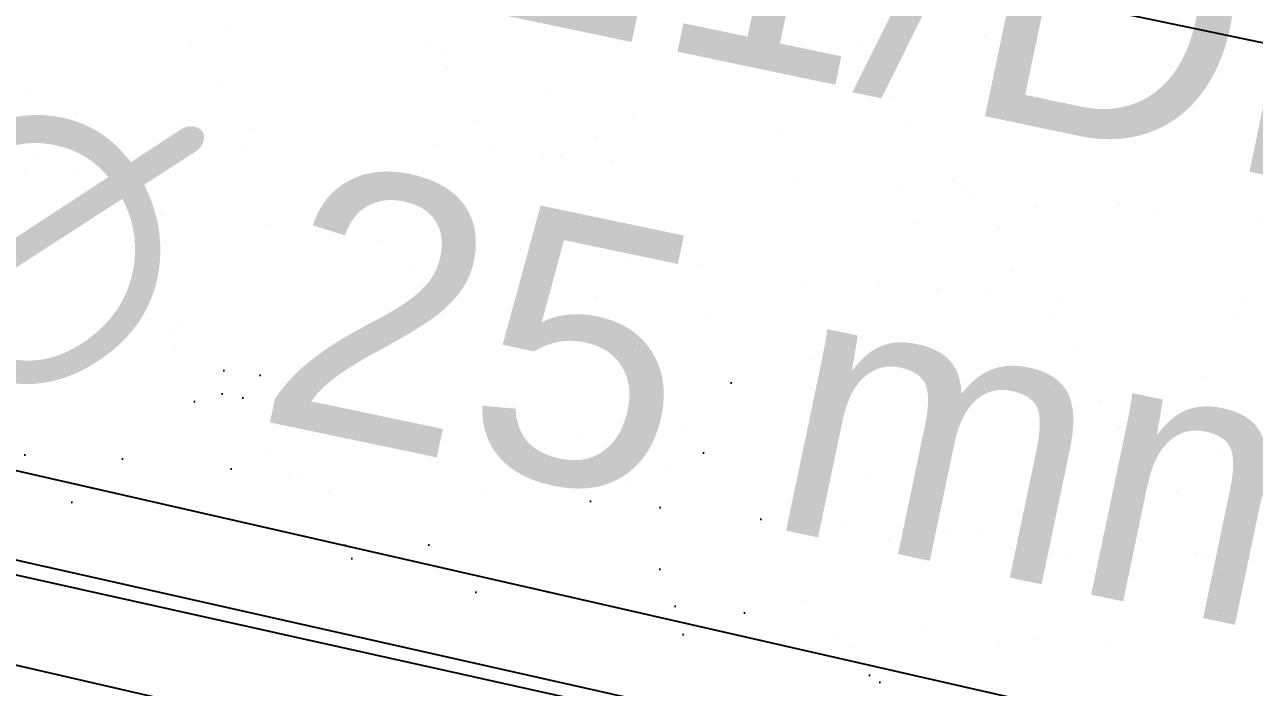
# Model space of a CAD drawing. Extents: x -678889171 to 586587, y -792238163 to 335485.
# Drawn here: x 70572 to 71277, y 20770 to 21150 of the extents above; entities that cross this region are included whole.
import ezdxf
from ezdxf import colors
from ezdxf.entities.mleader import LeaderData, LeaderLine
from ezdxf.math import Vec2, Vec3

# ---------------------------------------------------------------- set-up
doc = ezdxf.new("R2010")
doc.units = 0
doc.header["$MEASUREMENT"] = 0
doc.set_wipeout_variables(frame=1)
for name, color, linetype in [('9TH-FURN$0$A-SITE-PATT', 252, 'Continuous'), ('9TH-FURN$0$XR-A-TYP-7-8-9-10$0$TYPICAL TYPES$0$I-CLNG', 252, 'Continuous'), ('9TH-FURN$0$XR-A-TYP-7-8-9-10$0$TYPICAL TYPES$0$I-FURN', 252, 'Continuous'), ('9TH-FURN$0$XR-A-TYP-7-8-9-10$0$TYPICAL TYPES$0$I-FURN-FLOR', 252, 'Continuous'), ('9TH-FURN$0$XR-A-TYP-7-8-9-10$0$TYPICAL TYPES$0$I-FURN-PATT', 252, 'Continuous'), ('9TH-FURN$0$XR-A-TYP-7-8-9-10$0$TYPICAL TYPES$0$I-WIPEOUT', 252, 'Continuous'), ('E-TEXT', 3, 'Continuous'), ('XR-A-TYP.furn$0$2ND-FURN$0$XREF1$0$I-CLNG', 252, 'Continuous'), ('XR-A-TYP.furn$0$2ND-FURN$0$XREF1$0$I-FURN-FLOR', 252, 'Continuous'), ('XR-A-TYP.furn$0$2ND-FURN$0$XREF1$0$I-FURN-PATT', 252, 'Continuous')]:
    doc.layers.add(name, color=color, linetype=linetype)
doc.styles.get("Standard").update_dxf_attribs({"font": 'arial.ttf'})

# ---------------------------------------------------------------- blocks, each defined once
blk = doc.blocks.new('9TH-FURN$0$XR-A-TYP-7-8-9-10$0$TYPICAL TYPES$0$XREF_1BR$0$GFDF')
blk.add_wipeout([(45889.01074422506, 6555.480746254513), (45889.01074422614, 6447.46304829183), (45889.010744226616, 6399.876295510121), (45889.01074422761, 6299.7585872334), (45889.190787501364, 6249.002376507311), (45896.26158068014, 6227.308926867332), (45910.459066234325, 6212.195369846139), (45928.36624078314, 6204.38789775871), (45934.56529494949, 6203.4397179409425), (47639.01074422864, 6203.241705661354), (47662.74313630132, 6209.232916011078), (47680.32335922572, 6225.076694707004), (47686.66834157365, 6238.117109294808), (47689.010744228115, 6253.241705661371), (47689.010744227744, 6555.480746255893), (47719.01074422484, 6555.480746255908), (47736.825234780954, 6566.412466133338), (47739.0107442243, 6629.993385427714), (47739.01074422073, 6992.237357284418), (47733.92508022975, 7005.511903474348), (47704.01074422053, 7012.237357284487), (47689.01074422055, 7012.237357284331), (47689.01074420861, 8203.241705661298), (45889.010744208856, 8203.241705661296), (45889.01074422047, 7012.2373572834385), (45874.01074422045, 7012.237357282828), (45856.618243220415, 7011.946937034886), (45841.53044572964, 7001.8424037693985), (45839.01074422066, 6989.316368316), (45839.01074422485, 6575.480746253725), (45844.868608601384, 6561.338610629721), (45859.010744225096, 6555.480746253724)]).dxf.layer = '9TH-FURN$0$XR-A-TYP-7-8-9-10$0$TYPICAL TYPES$0$I-WIPEOUT'
blk = doc.blocks.new('XR-A-TYP.furn')
at = {"layer": 'XR-A-TYP.furn$0$2ND-FURN$0$XREF1$0$I-FURN-PATT'}
h = blk.add_hatch(dxfattribs=at)
h.set_pattern_fill('AR-SAND', color=256, scale=2.999999999999999, angle=-192.8471773201115)
h.set_pattern_definition([(204.6528226798883, (76051.85233557163, 13069.15280109617), (-27.96657845253816, -144.215775522576), [0, -115.8239999999999, 0, -129.5399999999997, 0, -123.8249999999998]), (174.6528226798884, (76051.85233557163, 13069.15280109617), (-179.297166999408, -179.6785255001454), [0, -62.48399999999987, 0, -104.3939999999997, 0, -40.00499999999987]), (134.6528226798883, (76143.23205518433, 13048.31269741776), (-231.4532107369353, 52.34310665946143), [0, -38.09999999999992, 0, -137.1599999999997, 0, -179.0699999999997]), (124.6528226798883, (76143.23205518433, 13048.31269741776), (-238.2032031621274, -14.27124866654069), [0, -19.04999999999996, 0, -89.91599999999984, 0, -102.8699999999998])])
h.paths.add_polyline_path([(73239.38372430281, 7401.336539526514), (75078.26548953871, 6981.886120826268), (75716.41389267078, 9780.040265209784), (73877.53212740771, 10199.49068379396)])
at = {"layer": 'XR-A-TYP.furn$0$2ND-FURN$0$XREF1$0$I-CLNG', "elevation": 1.081398168928382e-09}
blk.add_lwpolyline([(76570.3714148926, 6522.319567685103), (72593.52027726424, 7438.70084941278)], dxfattribs=at)
at = {"layer": 'XR-A-TYP.furn$0$2ND-FURN$0$XREF1$0$I-FURN-FLOR', "elevation": -9.169228487680009e-06}
blk.add_lwpolyline([(73239.38372430281, 7401.336539526514), (75078.26548953871, 6981.886120826268), (75716.41389267078, 9780.040265209784), (73877.53212740771, 10199.49068379396)], close=True, dxfattribs=at)

msp = doc.modelspace()

# ---------------------------------------------------------------- hatches: boundary and pattern name
at = {"layer": '9TH-FURN$0$XR-A-TYP-7-8-9-10$0$TYPICAL TYPES$0$I-FURN-PATT'}
h = msp.add_hatch(dxfattribs=at)
h.set_pattern_fill('AR-SAND', color=256, scale=2.999999999999999, angle=-192.6751743998648)
h.set_pattern_definition([(204.8248256001351, (73168.51832601905, 26562.77557517498), (-27.53351483364229, -144.2990817047206), [0, -115.8239999999999, 0, -129.5399999999997, 0, -123.8249999999999]), (174.8248256001351, (73168.51832601905, 26562.77557517498), (-178.7569618488664, -180.2159682450003), [0, -62.48399999999996, 0, -104.3939999999999, 0, -40.00499999999994]), (134.824825600135, (73259.96019614296, 26542.2098886013), (-231.6093024718126, 51.64804530396523), [0, -38.09999999999999, 0, -137.16, 0, -179.07]), (124.8248256001351, (73259.96019614296, 26542.2098886013), (-238.159287335693, -14.9862734178613), [0, -19.04999999999996, 0, -89.91599999999984, 0, -102.8699999999998])])
h.paths.add_polyline_path([(70373.07724464138, 20886.5417863707), (72129.21072118983, 20491.57949380857), (72758.95615433148, 23291.63675919758), (71002.82267778294, 23686.59905175976)])

# ---------------------------------------------------------------- linework, layer by layer
at = {"layer": '9TH-FURN$0$XR-A-TYP-7-8-9-10$0$TYPICAL TYPES$0$I-FURN-FLOR', "elevation": -1.844786353928456e-07}
msp.add_lwpolyline([(70373.07724464138, 20886.5417863707), (72129.21072118983, 20491.57949380857), (72758.95615433148, 23291.63675919758), (71002.82267778294, 23686.59905175976)], close=True, dxfattribs=at)

# ---------------------------------------------------------------- next in the draw order: block references
at = {"layer": '9TH-FURN$0$XR-A-TYP-7-8-9-10$0$TYPICAL TYPES$0$I-FURN', "rotation": 78.27821493711029}
msp.add_blockref('9TH-FURN$0$XR-A-TYP-7-8-9-10$0$TYPICAL TYPES$0$XREF_1BR$0$GFDF', (68637.28779895641, -25077.98179879016, 2.655315228322551e-06), dxfattribs=at)

# ---------------------------------------------------------------- next in the draw order: linework, layer by layer
at = {"layer": '9TH-FURN$0$XR-A-TYP-7-8-9-10$0$TYPICAL TYPES$0$I-CLNG', "elevation": 9.655442008535582e-10}
msp.add_lwpolyline([(73788.59627006721, 20117.02869368674), (69748.44073016208, 21016.54983472056)], dxfattribs=at)

# ---------------------------------------------------------------- next in the draw order: block references
at = {"layer": '9TH-FURN$0$A-SITE-PATT'}
msp.add_blockref('XR-A-TYP.furn', (-2800.434649049275, 13522.11598560929), dxfattribs=at)

# ---------------------------------------------------------------- next in the draw order: leaders
at = {"layer": 'E-TEXT', "color": 30}
ml = msp.add_multileader_mtext('Standard', dxfattribs=at)
ml.set_content('\\C30;\\pxt3;CT11/DP-T-8 {\\A1;3(1x3)mm\\H0.7x;\\S2^ ;\\H1.42857x; \\P\\ptz;∅ 25 mm PVC CONDUIT}', color=3)
ml.set_leader_properties(color=30)
ml.build(insert=Vec2(0, 0))
ml.multileader.update_dxf_attribs({"text_right_attachment_type": 6, "dogleg_length": 0.2763936738358556, "arrow_head_size": 153.5520410199195, "scale": 2})
ctx = ml.context
ctx.base_point, ctx.scale, ctx.char_height, ctx.arrow_head_size, ctx.landing_gap_size, ctx.plane_origin, ctx.plane_x_axis, ctx.plane_y_axis = Vec3(70567.65471727077, 21397.54593004028, -1.327522833579758e-05), 2, 153.5520410199195, 153.5520410199195, 3.071040820398391, Vec3(73484.77748689122, 30298.8198247832, 3.49853325138375e-05), Vec3(0.9786934253195185, -0.2053270056187162, 3.477911888746864e-09), Vec3(0.2053270056187162, 0.9786934253195185, 4.799668914001105e-09)
ctx.right_attachment = 6
notes = []
notes.append((ctx, [(1, (1, 1, 0), (72862.96152020976, 20807.50866208357, -5.550705206541316e-06), (-0.9786934253195184, 0.2053270056187161, -3.477911888746863e-09), 0.5527873476717114, [(1, [(73486.28937752545, 20035.19811104611, -5.891066187325589e-06)], 0, [])])]))
ctx.mtext.insert, ctx.mtext.text_direction, ctx.mtext.rotation, ctx.mtext.width, ctx.mtext.defined_height, ctx.mtext.flow_direction, ctx.mtext.extrusion = Vec3(70586.69334484264, 21473.33692871779, -1.288976395619223e-05), Vec3(0.9786934253195185, -0.2053270056187162, 3.477911888746863e-09), 6.076387486951385, 2376.813927149845, 503.6081972500259, 5, Vec3(-4.389311145430208e-09, -3.983295175921153e-09, 1)
for ctx, leaders in notes:
    for number, flags, end, landing, length, lines in leaders:
        leader = LeaderData()
        leader.index, (leader.has_last_leader_line, leader.has_dogleg_vector, leader.attachment_direction) = number, flags
        leader.last_leader_point, leader.dogleg_vector, leader.dogleg_length = Vec3(end), Vec3(landing), length
        for number, points, colour, breaks in lines:
            line = LeaderLine()
            line.index, line.vertices, line.color, line.breaks = number, Vec3.list(points), colors.encode_raw_color(colour), breaks
            leader.lines.append(line)
        ctx.leaders.append(leader)

doc.saveas('drawing.dxf')
